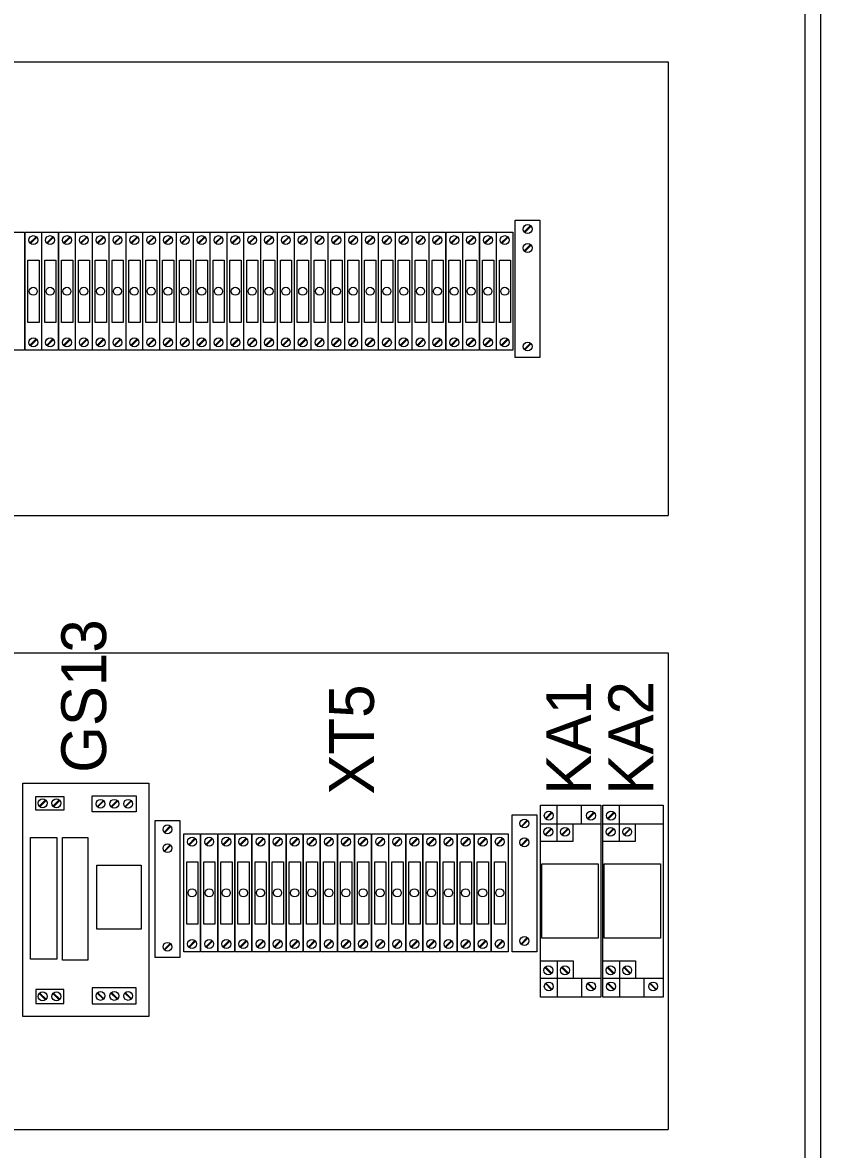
# Model space of a CAD drawing. Header units: millimetres. Extents: x 32626 to 72822, y 60047 to 123188.
# Drawn here: x 39391.2 to 39740.6, y 62056.2 to 62549.3 of the extents above; entities that cross this region are included whole.
import ezdxf

# ---------------------------------------------------------------- set-up
doc = ezdxf.new("R2010")
doc.units = ezdxf.units.MM
doc.header["$LTSCALE"] = 10
doc.layers.get('0').update_dxf_attribs({"lineweight": 18})
doc.layers.add('1轮廓实线层', color=7, linetype='Continuous', lineweight=18)
doc.layers.add('6文字层', color=3, linetype='Continuous', lineweight=18)
doc.styles.add('样式 1', font='SIMYOU.TTF', dxfattribs={"width": 0.9})

msp = doc.modelspace()

# ---------------------------------------------------------------- linework, layer by layer
for p, q in [((38967.68, 62532.03), (39673.88, 62532.03)), ((38967.68, 62333.54), (39673.88, 62333.54)), ((38967.68, 62273.54), (39673.88, 62273.54)), ((38967.68, 62064.9), (39673.88, 62064.9))]:
    msp.add_line(p, q)
at = {"layer": '1轮廓实线层'}
for p, q in [((39733.88, 60630.7), (39733.88, 62910.7)), ((39740.55, 62910.7), (39740.55, 60630.7)), ((39673.88, 62532.03), (39673.88, 62333.54)), ((39673.88, 62273.54), (39673.88, 62064.9))]:
    msp.add_line(p, q, dxfattribs=at)
at = {"layer": '1轮廓实线层', "lineweight": 13}
for p, q in [((39606.94, 62462.79), (39617.74, 62462.79)), ((39606.94, 62402.79), (39606.94, 62462.79)), ((39610.84, 62457.66), (39613.6, 62460.42)), ((39611.09, 62457.42), (39613.84, 62460.18)), ((39617.74, 62462.79), (39617.74, 62402.79)), ((39384.93, 62457.51), (39392.13, 62457.51)), ((39392.13, 62457.51), (39392.13, 62405.91)), ((39392.3, 62457.51), (39399.5, 62457.51)), ((39392.3, 62405.91), (39392.3, 62457.51)), ((39394.4, 62452.83), (39397.16, 62455.58)), ((39394.64, 62452.58), (39397.4, 62455.34)), ((39399.5, 62457.51), (39399.5, 62405.91)), ((39399.67, 62457.51), (39406.87, 62457.51)), ((39399.67, 62405.91), (39399.67, 62457.51)), ((39401.77, 62452.83), (39404.53, 62455.58)), ((39402.02, 62452.58), (39404.77, 62455.34)), ((39406.87, 62457.51), (39406.87, 62405.91)), ((39407.05, 62457.51), (39414.25, 62457.51)), ((39407.05, 62405.91), (39407.05, 62457.51)), ((39409.15, 62452.83), (39411.9, 62455.58)), ((39409.39, 62452.58), (39412.15, 62455.34)), ((39414.25, 62457.51), (39414.25, 62405.91)), ((39414.42, 62457.51), (39421.62, 62457.51)), ((39414.42, 62405.91), (39414.42, 62457.51)), ((39416.52, 62452.83), (39419.28, 62455.58)), ((39416.76, 62452.58), (39419.52, 62455.34)), ((39421.62, 62457.51), (39421.62, 62405.91)), ((39421.79, 62457.51), (39428.99, 62457.51)), ((39421.79, 62405.91), (39421.79, 62457.51)), ((39423.89, 62452.83), (39426.65, 62455.58)), ((39424.13, 62452.58), (39426.89, 62455.34)), ((39428.99, 62457.51), (39428.99, 62405.91)), ((39429.16, 62457.51), (39436.36, 62457.51)), ((39429.16, 62405.91), (39429.16, 62457.51)), ((39431.26, 62452.83), (39434.02, 62455.58)), ((39431.5, 62452.58), (39434.26, 62455.34)), ((39436.36, 62457.51), (39436.36, 62405.91)), ((39436.53, 62457.51), (39443.73, 62457.51)), ((39436.53, 62405.91), (39436.53, 62457.51)), ((39438.63, 62452.83), (39441.39, 62455.58)), ((39438.88, 62452.58), (39441.63, 62455.34)), ((39443.73, 62457.51), (39443.73, 62405.91)), ((39443.91, 62457.51), (39451.11, 62457.51)), ((39443.91, 62405.91), (39443.91, 62457.51)), ((39446.01, 62452.83), (39448.76, 62455.58)), ((39446.25, 62452.58), (39449.01, 62455.34)), ((39451.11, 62457.51), (39451.11, 62405.91)), ((39451.28, 62457.51), (39458.48, 62457.51)), ((39451.28, 62405.91), (39451.28, 62457.51)), ((39453.38, 62452.83), (39456.14, 62455.58)), ((39453.62, 62452.58), (39456.38, 62455.34)), ((39458.48, 62457.51), (39458.48, 62405.91)), ((39458.65, 62457.51), (39465.85, 62457.51)), ((39458.65, 62405.91), (39458.65, 62457.51)), ((39460.75, 62452.83), (39463.51, 62455.58)), ((39460.99, 62452.58), (39463.75, 62455.34)), ((39465.85, 62457.51), (39465.85, 62405.91)), ((39466.02, 62457.51), (39473.22, 62457.51)), ((39466.02, 62405.91), (39466.02, 62457.51)), ((39468.12, 62452.83), (39470.88, 62455.58)), ((39468.37, 62452.58), (39471.12, 62455.34)), ((39473.22, 62457.51), (39473.22, 62405.91)), ((39473.4, 62457.51), (39480.6, 62457.51)), ((39473.4, 62405.91), (39473.4, 62457.51)), ((39475.5, 62452.83), (39478.25, 62455.58)), ((39475.74, 62452.58), (39478.5, 62455.34)), ((39480.6, 62457.51), (39480.6, 62405.91)), ((39480.77, 62457.51), (39487.97, 62457.51)), ((39480.77, 62405.91), (39480.77, 62457.51)), ((39482.87, 62452.83), (39485.63, 62455.58)), ((39483.11, 62452.58), (39485.87, 62455.34)), ((39487.97, 62457.51), (39487.97, 62405.91)), ((39488.14, 62457.51), (39495.34, 62457.51)), ((39488.14, 62405.91), (39488.14, 62457.51)), ((39490.24, 62452.83), (39493, 62455.58)), ((39490.48, 62452.58), (39493.24, 62455.34)), ((39495.34, 62457.51), (39495.34, 62405.91)), ((39495.51, 62457.51), (39502.71, 62457.51)), ((39495.51, 62405.91), (39495.51, 62457.51)), ((39497.61, 62452.83), (39500.37, 62455.58)), ((39497.85, 62452.58), (39500.61, 62455.34)), ((39502.71, 62457.51), (39502.71, 62405.91)), ((39502.88, 62457.51), (39510.08, 62457.51)), ((39502.88, 62405.91), (39502.88, 62457.51)), ((39504.98, 62452.83), (39507.74, 62455.58)), ((39505.23, 62452.58), (39507.98, 62455.34)), ((39510.08, 62457.51), (39510.08, 62405.91)), ((39510.26, 62457.51), (39517.46, 62457.51)), ((39510.26, 62405.91), (39510.26, 62457.51)), ((39512.36, 62452.83), (39515.12, 62455.58)), ((39512.6, 62452.58), (39515.36, 62455.34)), ((39517.46, 62457.51), (39517.46, 62405.91)), ((39517.63, 62457.51), (39524.83, 62457.51)), ((39517.63, 62405.91), (39517.63, 62457.51)), ((39519.73, 62452.83), (39522.49, 62455.58)), ((39519.97, 62452.58), (39522.73, 62455.34)), ((39524.83, 62457.51), (39524.83, 62405.91)), ((39525, 62457.51), (39532.2, 62457.51)), ((39525, 62405.91), (39525, 62457.51)), ((39527.1, 62452.83), (39529.86, 62455.58)), ((39527.34, 62452.58), (39530.1, 62455.34)), ((39532.2, 62457.51), (39532.2, 62405.91)), ((39532.37, 62457.51), (39539.57, 62457.51)), ((39532.37, 62405.91), (39532.37, 62457.51)), ((39534.47, 62452.83), (39537.23, 62455.58)), ((39534.72, 62452.58), (39537.47, 62455.34)), ((39539.57, 62457.51), (39539.57, 62405.91)), ((39539.75, 62457.51), (39546.95, 62457.51)), ((39539.75, 62405.91), (39539.75, 62457.51)), ((39541.85, 62452.83), (39544.6, 62455.58)), ((39542.09, 62452.58), (39544.85, 62455.34)), ((39546.95, 62457.51), (39546.95, 62405.91)), ((39547.12, 62457.51), (39554.32, 62457.51)), ((39547.12, 62405.91), (39547.12, 62457.51)), ((39549.22, 62452.83), (39551.98, 62455.58)), ((39549.46, 62452.58), (39552.22, 62455.34)), ((39554.32, 62457.51), (39554.32, 62405.91)), ((39554.49, 62457.51), (39561.69, 62457.51)), ((39554.49, 62405.91), (39554.49, 62457.51)), ((39556.59, 62452.83), (39559.35, 62455.58)), ((39556.83, 62452.58), (39559.59, 62455.34)), ((39561.69, 62457.51), (39561.69, 62405.91)), ((39561.86, 62457.51), (39569.06, 62457.51)), ((39561.86, 62405.91), (39561.86, 62457.51)), ((39563.96, 62452.83), (39566.72, 62455.58)), ((39564.2, 62452.58), (39566.96, 62455.34)), ((39569.06, 62457.51), (39569.06, 62405.91)), ((39569.23, 62457.51), (39576.43, 62457.51)), ((39569.23, 62405.91), (39569.23, 62457.51)), ((39571.34, 62452.83), (39574.09, 62455.58)), ((39571.58, 62452.58), (39574.33, 62455.34)), ((39576.43, 62457.51), (39576.43, 62405.91)), ((39576.61, 62457.51), (39583.81, 62457.51)), ((39576.61, 62405.91), (39576.61, 62457.51)), ((39578.71, 62452.83), (39581.47, 62455.58)), ((39578.95, 62452.58), (39581.71, 62455.34)), ((39583.81, 62457.51), (39583.81, 62405.91)), ((39583.98, 62457.51), (39591.18, 62457.51)), ((39583.98, 62405.91), (39583.98, 62457.51)), ((39586.08, 62452.83), (39588.84, 62455.58)), ((39586.32, 62452.58), (39589.08, 62455.34)), ((39591.18, 62457.51), (39591.18, 62405.91)), ((39591.35, 62457.51), (39598.55, 62457.51)), ((39591.35, 62405.91), (39591.35, 62457.51)), ((39593.45, 62452.83), (39596.21, 62455.58)), ((39593.69, 62452.58), (39596.45, 62455.34)), ((39598.55, 62457.51), (39598.55, 62405.91)), ((39598.72, 62457.51), (39605.92, 62457.51)), ((39598.72, 62405.91), (39598.72, 62457.51)), ((39600.82, 62452.83), (39603.58, 62455.58)), ((39601.07, 62452.58), (39603.82, 62455.34)), ((39605.92, 62457.51), (39605.92, 62405.91)), ((39610.84, 62449.42), (39613.6, 62452.17)), ((39611.09, 62449.17), (39613.84, 62451.93)), ((39394.4, 62408.07), (39397.16, 62410.83)), ((39394.64, 62407.83), (39397.4, 62410.59)), ((39401.77, 62408.07), (39404.53, 62410.83)), ((39402.02, 62407.83), (39404.77, 62410.59)), ((39409.15, 62408.07), (39411.9, 62410.83)), ((39409.39, 62407.83), (39412.15, 62410.59)), ((39416.52, 62408.07), (39419.28, 62410.83)), ((39416.76, 62407.83), (39419.52, 62410.59)), ((39423.89, 62408.07), (39426.65, 62410.83)), ((39424.13, 62407.83), (39426.89, 62410.59)), ((39431.26, 62408.07), (39434.02, 62410.83)), ((39431.5, 62407.83), (39434.26, 62410.59)), ((39438.63, 62408.07), (39441.39, 62410.83)), ((39438.88, 62407.83), (39441.63, 62410.59)), ((39446.01, 62408.07), (39448.76, 62410.83)), ((39446.25, 62407.83), (39449.01, 62410.59)), ((39453.38, 62408.07), (39456.14, 62410.83)), ((39453.62, 62407.83), (39456.38, 62410.59)), ((39460.75, 62408.07), (39463.51, 62410.83)), ((39460.99, 62407.83), (39463.75, 62410.59)), ((39468.12, 62408.07), (39470.88, 62410.83)), ((39468.37, 62407.83), (39471.12, 62410.59)), ((39475.5, 62408.07), (39478.25, 62410.83)), ((39475.74, 62407.83), (39478.5, 62410.59)), ((39482.87, 62408.07), (39485.63, 62410.83)), ((39483.11, 62407.83), (39485.87, 62410.59)), ((39490.24, 62408.07), (39493, 62410.83)), ((39490.48, 62407.83), (39493.24, 62410.59)), ((39497.61, 62408.07), (39500.37, 62410.83)), ((39497.85, 62407.83), (39500.61, 62410.59)), ((39504.98, 62408.07), (39507.74, 62410.83)), ((39505.23, 62407.83), (39507.98, 62410.59)), ((39512.36, 62408.07), (39515.12, 62410.83)), ((39512.6, 62407.83), (39515.36, 62410.59)), ((39519.73, 62408.07), (39522.49, 62410.83)), ((39519.97, 62407.83), (39522.73, 62410.59)), ((39527.1, 62408.07), (39529.86, 62410.83)), ((39527.34, 62407.83), (39530.1, 62410.59)), ((39534.47, 62408.07), (39537.23, 62410.83)), ((39534.72, 62407.83), (39537.47, 62410.59)), ((39541.85, 62408.07), (39544.6, 62410.83)), ((39542.09, 62407.83), (39544.85, 62410.59)), ((39549.22, 62408.07), (39551.98, 62410.83)), ((39549.46, 62407.83), (39552.22, 62410.59)), ((39556.59, 62408.07), (39559.35, 62410.83)), ((39556.83, 62407.83), (39559.59, 62410.59)), ((39563.96, 62408.07), (39566.72, 62410.83)), ((39564.2, 62407.83), (39566.96, 62410.59)), ((39571.34, 62408.07), (39574.09, 62410.83)), ((39571.58, 62407.83), (39574.33, 62410.59)), ((39578.71, 62408.07), (39581.47, 62410.83)), ((39578.95, 62407.83), (39581.71, 62410.59)), ((39586.08, 62408.07), (39588.84, 62410.83)), ((39586.32, 62407.83), (39589.08, 62410.59)), ((39593.45, 62408.07), (39596.21, 62410.83)), ((39593.69, 62407.83), (39596.45, 62410.59)), ((39600.82, 62408.07), (39603.58, 62410.83)), ((39601.07, 62407.83), (39603.82, 62410.59)), ((39610.84, 62406.28), (39613.6, 62409.04)), ((39392.13, 62405.91), (39384.93, 62405.91)), ((39399.5, 62405.91), (39392.3, 62405.91)), ((39406.87, 62405.91), (39399.67, 62405.91)), ((39414.25, 62405.91), (39407.05, 62405.91)), ((39421.62, 62405.91), (39414.42, 62405.91)), ((39428.99, 62405.91), (39421.79, 62405.91)), ((39436.36, 62405.91), (39429.16, 62405.91)), ((39443.73, 62405.91), (39436.53, 62405.91)), ((39451.11, 62405.91), (39443.91, 62405.91)), ((39458.48, 62405.91), (39451.28, 62405.91)), ((39465.85, 62405.91), (39458.65, 62405.91)), ((39473.22, 62405.91), (39466.02, 62405.91)), ((39480.6, 62405.91), (39473.4, 62405.91)), ((39487.97, 62405.91), (39480.77, 62405.91)), ((39495.34, 62405.91), (39488.14, 62405.91)), ((39502.71, 62405.91), (39495.51, 62405.91)), ((39510.08, 62405.91), (39502.88, 62405.91)), ((39517.46, 62405.91), (39510.26, 62405.91)), ((39524.83, 62405.91), (39517.63, 62405.91)), ((39532.2, 62405.91), (39525, 62405.91)), ((39539.57, 62405.91), (39532.37, 62405.91)), ((39546.95, 62405.91), (39539.75, 62405.91)), ((39554.32, 62405.91), (39547.12, 62405.91)), ((39561.69, 62405.91), (39554.49, 62405.91)), ((39569.06, 62405.91), (39561.86, 62405.91)), ((39576.43, 62405.91), (39569.23, 62405.91)), ((39583.81, 62405.91), (39576.61, 62405.91)), ((39591.18, 62405.91), (39583.98, 62405.91)), ((39598.55, 62405.91), (39591.35, 62405.91)), ((39605.92, 62405.91), (39598.72, 62405.91)), ((39611.09, 62406.04), (39613.84, 62408.8)), ((39617.74, 62402.79), (39606.94, 62402.79)), ((39391.33, 62216.43), (39446.53, 62216.43)), ((39391.33, 62174.43), (39391.33, 62216.43)), ((39446.53, 62216.43), (39446.53, 62174.43)), ((39398.48, 62206.43), (39401.24, 62209.19)), ((39398.72, 62206.19), (39401.48, 62208.95)), ((39404.53, 62206.43), (39407.29, 62209.19)), ((39404.77, 62206.19), (39407.53, 62208.95)), ((39423.84, 62206.19), (39426.6, 62208.95)), ((39424.08, 62205.95), (39426.84, 62208.71)), ((39429.88, 62206.19), (39432.64, 62208.95)), ((39430.12, 62205.95), (39432.88, 62208.71)), ((39435.93, 62206.19), (39438.69, 62208.95)), ((39436.17, 62205.95), (39438.93, 62208.71)), ((39618.02, 62206.9), (39644.42, 62206.9)), ((39618.02, 62122.9), (39618.02, 62206.9)), ((39625.26, 62200.08), (39625.26, 62206.9)), ((39635.95, 62198.7), (39635.95, 62206.9)), ((39644.42, 62206.9), (39644.42, 62122.9)), ((39645.26, 62206.9), (39671.66, 62206.9)), ((39645.26, 62122.9), (39645.26, 62206.9)), ((39652.5, 62200.08), (39652.5, 62206.9)), ((39671.66, 62206.9), (39671.66, 62122.9)), ((39605.54, 62202.7), (39616.34, 62202.7)), ((39605.54, 62142.7), (39605.54, 62202.7)), ((39616.34, 62202.7), (39616.34, 62142.7)), ((39620.1, 62201.01), (39622.85, 62203.77)), ((39620.34, 62200.77), (39623.1, 62203.53)), ((39638.55, 62201.01), (39641.31, 62203.77)), ((39638.79, 62200.77), (39641.55, 62203.53)), ((39647.34, 62201.01), (39650.09, 62203.77)), ((39647.58, 62200.77), (39650.34, 62203.53)), ((39449.25, 62200.14), (39460.05, 62200.14)), ((39449.25, 62140.14), (39449.25, 62200.14)), ((39453.15, 62195.02), (39455.91, 62197.78)), ((39453.39, 62194.78), (39456.15, 62197.54)), ((39460.05, 62200.14), (39460.05, 62140.14)), ((39609.44, 62197.58), (39612.19, 62200.34)), ((39609.68, 62197.34), (39612.44, 62200.1)), ((39618.02, 62198.7), (39644.42, 62198.7)), ((39625.26, 62191.08), (39625.26, 62200.08)), ((39632.26, 62191.08), (39632.26, 62198.7)), ((39645.26, 62198.7), (39671.66, 62198.7)), ((39652.5, 62191.08), (39652.5, 62200.08)), ((39659.51, 62191.08), (39659.51, 62198.7)), ((39461.84, 62194.3), (39469.04, 62194.3)), ((39461.84, 62142.7), (39461.84, 62194.3)), ((39463.94, 62189.62), (39466.7, 62192.38)), ((39464.18, 62189.38), (39466.94, 62192.14)), ((39469.04, 62194.3), (39469.04, 62142.7)), ((39469.32, 62194.3), (39476.52, 62194.3)), ((39469.32, 62142.7), (39469.32, 62194.3)), ((39471.42, 62189.62), (39474.18, 62192.38)), ((39471.67, 62189.38), (39474.42, 62192.14)), ((39476.52, 62194.3), (39476.52, 62142.7)), ((39476.81, 62194.3), (39484.01, 62194.3)), ((39476.81, 62142.7), (39476.81, 62194.3)), ((39478.91, 62189.62), (39481.67, 62192.38)), ((39479.15, 62189.38), (39481.91, 62192.14)), ((39484.01, 62194.3), (39484.01, 62142.7)), ((39484.29, 62194.3), (39491.49, 62194.3)), ((39484.29, 62142.7), (39484.29, 62194.3)), ((39486.39, 62189.62), (39489.15, 62192.38)), ((39486.63, 62189.38), (39489.39, 62192.14)), ((39491.49, 62194.3), (39491.49, 62142.7)), ((39491.78, 62194.3), (39498.98, 62194.3)), ((39491.78, 62142.7), (39491.78, 62194.3)), ((39493.88, 62189.62), (39496.63, 62192.38)), ((39494.12, 62189.38), (39496.88, 62192.14)), ((39498.98, 62194.3), (39498.98, 62142.7)), ((39499.26, 62194.3), (39506.46, 62194.3)), ((39499.26, 62142.7), (39499.26, 62194.3)), ((39501.36, 62189.62), (39504.12, 62192.38)), ((39501.6, 62189.38), (39504.36, 62192.14)), ((39506.46, 62194.3), (39506.46, 62142.7)), ((39506.74, 62194.3), (39513.94, 62194.3)), ((39506.74, 62142.7), (39506.74, 62194.3)), ((39508.84, 62189.62), (39511.6, 62192.38)), ((39509.08, 62189.38), (39511.84, 62192.14)), ((39513.94, 62194.3), (39513.94, 62142.7)), ((39514.23, 62194.3), (39521.43, 62194.3)), ((39514.23, 62142.7), (39514.23, 62194.3)), ((39516.33, 62189.62), (39519.08, 62192.38)), ((39516.57, 62189.38), (39519.33, 62192.14)), ((39521.43, 62194.3), (39521.43, 62142.7)), ((39521.71, 62194.3), (39528.91, 62194.3)), ((39521.71, 62142.7), (39521.71, 62194.3)), ((39523.81, 62189.62), (39526.57, 62192.38)), ((39524.05, 62189.38), (39526.81, 62192.14)), ((39528.91, 62194.3), (39528.91, 62142.7)), ((39529.19, 62194.3), (39536.39, 62194.3)), ((39529.19, 62142.7), (39529.19, 62194.3)), ((39531.29, 62189.62), (39534.05, 62192.38)), ((39531.54, 62189.38), (39534.29, 62192.14)), ((39536.39, 62194.3), (39536.39, 62142.7)), ((39536.68, 62194.3), (39543.88, 62194.3)), ((39536.68, 62142.7), (39536.68, 62194.3)), ((39538.78, 62189.62), (39541.54, 62192.38)), ((39539.02, 62189.38), (39541.78, 62192.14)), ((39543.88, 62194.3), (39543.88, 62142.7)), ((39544.16, 62194.3), (39551.36, 62194.3)), ((39544.16, 62142.7), (39544.16, 62194.3)), ((39546.26, 62189.62), (39549.02, 62192.38)), ((39546.5, 62189.38), (39549.26, 62192.14)), ((39551.36, 62194.3), (39551.36, 62142.7)), ((39551.64, 62194.3), (39558.84, 62194.3)), ((39551.64, 62142.7), (39551.64, 62194.3)), ((39553.74, 62189.62), (39556.5, 62192.38)), ((39553.99, 62189.38), (39556.74, 62192.14)), ((39558.84, 62194.3), (39558.84, 62142.7)), ((39559.13, 62194.3), (39566.33, 62194.3)), ((39559.13, 62142.7), (39559.13, 62194.3)), ((39561.23, 62189.62), (39563.99, 62192.38)), ((39561.47, 62189.38), (39564.23, 62192.14)), ((39566.33, 62194.3), (39566.33, 62142.7)), ((39566.61, 62194.3), (39573.81, 62194.3)), ((39566.61, 62142.7), (39566.61, 62194.3)), ((39568.71, 62189.62), (39571.47, 62192.38)), ((39568.95, 62189.38), (39571.71, 62192.14)), ((39573.81, 62194.3), (39573.81, 62142.7)), ((39574.1, 62194.3), (39581.3, 62194.3)), ((39574.1, 62142.7), (39574.1, 62194.3)), ((39576.2, 62189.62), (39578.95, 62192.38)), ((39576.44, 62189.38), (39579.2, 62192.14)), ((39581.3, 62194.3), (39581.3, 62142.7)), ((39581.58, 62194.3), (39588.78, 62194.3)), ((39581.58, 62142.7), (39581.58, 62194.3)), ((39583.68, 62189.62), (39586.44, 62192.38)), ((39583.92, 62189.38), (39586.68, 62192.14)), ((39588.78, 62194.3), (39588.78, 62142.7)), ((39589.06, 62194.3), (39596.26, 62194.3)), ((39589.06, 62142.7), (39589.06, 62194.3)), ((39591.16, 62189.62), (39593.92, 62192.38)), ((39591.4, 62189.38), (39594.16, 62192.14)), ((39596.26, 62194.3), (39596.26, 62142.7)), ((39596.55, 62194.3), (39603.75, 62194.3)), ((39596.55, 62142.7), (39596.55, 62194.3)), ((39598.65, 62189.62), (39601.4, 62192.38)), ((39598.89, 62189.38), (39601.65, 62192.14)), ((39603.75, 62194.3), (39603.75, 62142.7)), ((39609.44, 62189.33), (39612.19, 62192.09)), ((39619.92, 62193.93), (39622.68, 62196.69)), ((39620.16, 62193.69), (39622.92, 62196.45)), ((39627.19, 62193.93), (39629.95, 62196.69)), ((39627.43, 62193.69), (39630.19, 62196.45)), ((39647.16, 62193.93), (39649.92, 62196.69)), ((39647.4, 62193.69), (39650.16, 62196.45)), ((39654.43, 62193.93), (39657.19, 62196.69)), ((39654.67, 62193.69), (39657.43, 62196.45)), ((39453.15, 62186.77), (39455.91, 62189.53)), ((39453.39, 62186.53), (39456.15, 62189.29)), ((39609.68, 62189.09), (39612.44, 62191.85)), ((39618.02, 62191.08), (39632.26, 62191.08)), ((39645.26, 62191.08), (39659.51, 62191.08)), ((39391.33, 62114.43), (39391.33, 62174.43)), ((39446.53, 62174.43), (39446.53, 62114.43)), ((39463.94, 62144.87), (39466.7, 62147.62)), ((39471.42, 62144.87), (39474.18, 62147.62)), ((39478.91, 62144.87), (39481.67, 62147.62)), ((39486.39, 62144.87), (39489.15, 62147.62)), ((39493.88, 62144.87), (39496.63, 62147.62)), ((39501.36, 62144.87), (39504.12, 62147.62)), ((39508.84, 62144.87), (39511.6, 62147.62)), ((39516.33, 62144.87), (39519.08, 62147.62)), ((39523.81, 62144.87), (39526.57, 62147.62)), ((39531.29, 62144.87), (39534.05, 62147.62)), ((39538.78, 62144.87), (39541.54, 62147.62)), ((39546.26, 62144.87), (39549.02, 62147.62)), ((39553.74, 62144.87), (39556.5, 62147.62)), ((39561.23, 62144.87), (39563.99, 62147.62)), ((39568.71, 62144.87), (39571.47, 62147.62)), ((39576.2, 62144.87), (39578.95, 62147.62)), ((39583.68, 62144.87), (39586.44, 62147.62)), ((39591.16, 62144.87), (39593.92, 62147.62)), ((39598.65, 62144.87), (39601.4, 62147.62)), ((39609.44, 62146.2), (39612.19, 62148.96)), ((39609.68, 62145.96), (39612.44, 62148.71)), ((39453.15, 62143.64), (39455.91, 62146.39)), ((39453.39, 62143.39), (39456.15, 62146.15)), ((39469.04, 62142.7), (39461.84, 62142.7)), ((39464.18, 62144.62), (39466.94, 62147.38)), ((39476.52, 62142.7), (39469.32, 62142.7)), ((39471.67, 62144.62), (39474.42, 62147.38)), ((39484.01, 62142.7), (39476.81, 62142.7)), ((39479.15, 62144.62), (39481.91, 62147.38)), ((39491.49, 62142.7), (39484.29, 62142.7)), ((39486.63, 62144.62), (39489.39, 62147.38)), ((39498.98, 62142.7), (39491.78, 62142.7)), ((39494.12, 62144.62), (39496.88, 62147.38)), ((39506.46, 62142.7), (39499.26, 62142.7)), ((39501.6, 62144.62), (39504.36, 62147.38)), ((39513.94, 62142.7), (39506.74, 62142.7)), ((39509.08, 62144.62), (39511.84, 62147.38)), ((39521.43, 62142.7), (39514.23, 62142.7)), ((39516.57, 62144.62), (39519.33, 62147.38)), ((39528.91, 62142.7), (39521.71, 62142.7)), ((39524.05, 62144.62), (39526.81, 62147.38)), ((39536.39, 62142.7), (39529.19, 62142.7)), ((39531.54, 62144.62), (39534.29, 62147.38)), ((39543.88, 62142.7), (39536.68, 62142.7)), ((39539.02, 62144.62), (39541.78, 62147.38)), ((39551.36, 62142.7), (39544.16, 62142.7)), ((39546.5, 62144.62), (39549.26, 62147.38)), ((39558.84, 62142.7), (39551.64, 62142.7)), ((39553.99, 62144.62), (39556.74, 62147.38)), ((39566.33, 62142.7), (39559.13, 62142.7)), ((39561.47, 62144.62), (39564.23, 62147.38)), ((39573.81, 62142.7), (39566.61, 62142.7)), ((39568.95, 62144.62), (39571.71, 62147.38)), ((39581.3, 62142.7), (39574.1, 62142.7)), ((39576.44, 62144.62), (39579.2, 62147.38)), ((39588.78, 62142.7), (39581.58, 62142.7)), ((39583.92, 62144.62), (39586.68, 62147.38)), ((39596.26, 62142.7), (39589.06, 62142.7)), ((39591.4, 62144.62), (39594.16, 62147.38)), ((39603.75, 62142.7), (39596.55, 62142.7)), ((39598.89, 62144.62), (39601.65, 62147.38)), ((39616.34, 62142.7), (39605.54, 62142.7)), ((39460.05, 62140.14), (39449.25, 62140.14)), ((39618.02, 62138.72), (39632.26, 62138.72)), ((39625.26, 62138.72), (39625.26, 62129.73)), ((39632.26, 62138.72), (39632.26, 62131.1)), ((39645.26, 62138.72), (39659.51, 62138.72)), ((39652.5, 62138.72), (39652.5, 62129.73)), ((39659.51, 62138.72), (39659.51, 62131.1)), ((39619.92, 62135.87), (39622.68, 62133.11)), ((39620.16, 62136.11), (39622.92, 62133.36)), ((39627.19, 62135.87), (39629.95, 62133.11)), ((39627.43, 62136.11), (39630.19, 62133.36)), ((39647.16, 62135.87), (39649.92, 62133.11)), ((39647.4, 62136.11), (39650.16, 62133.36)), ((39654.43, 62135.87), (39657.19, 62133.11)), ((39654.67, 62136.11), (39657.43, 62133.36)), ((39618.02, 62131.1), (39644.42, 62131.1)), ((39620.1, 62128.79), (39622.85, 62126.03)), ((39620.34, 62129.03), (39623.1, 62126.27)), ((39625.26, 62129.73), (39625.26, 62122.9)), ((39635.95, 62131.1), (39635.95, 62122.9)), ((39638.55, 62128.79), (39641.31, 62126.03)), ((39638.79, 62129.03), (39641.55, 62126.27)), ((39645.26, 62131.1), (39671.66, 62131.1)), ((39647.34, 62128.79), (39650.09, 62126.03)), ((39647.58, 62129.03), (39650.34, 62126.27)), ((39652.5, 62129.73), (39652.5, 62122.9)), ((39663.19, 62131.1), (39663.19, 62122.9)), ((39665.79, 62128.79), (39668.55, 62126.03)), ((39666.04, 62129.03), (39668.79, 62126.27)), ((39398.48, 62124.43), (39401.24, 62121.67)), ((39398.72, 62124.67), (39401.48, 62121.91)), ((39404.53, 62124.43), (39407.29, 62121.67)), ((39404.77, 62124.67), (39407.53, 62121.91)), ((39423.84, 62124.67), (39426.6, 62121.91)), ((39424.08, 62124.91), (39426.84, 62122.16)), ((39429.88, 62124.67), (39432.64, 62121.91)), ((39430.12, 62124.91), (39432.88, 62122.16)), ((39435.93, 62124.67), (39438.69, 62121.91)), ((39436.17, 62124.91), (39438.93, 62122.16)), ((39644.42, 62122.9), (39618.02, 62122.9)), ((39671.66, 62122.9), (39645.26, 62122.9)), ((39446.53, 62114.43), (39391.33, 62114.43))]:
    msp.add_line(p, q, dxfattribs=at)
for points in [[(39393.54, 62445.3), (39398.44, 62445.3), (39398.44, 62418), (39393.54, 62418)], [(39400.91, 62445.3), (39405.81, 62445.3), (39405.81, 62418), (39400.91, 62418)], [(39408.29, 62445.3), (39413.18, 62445.3), (39413.18, 62418), (39408.29, 62418)], [(39415.66, 62445.3), (39420.56, 62445.3), (39420.56, 62418), (39415.66, 62418)], [(39423.03, 62445.3), (39427.93, 62445.3), (39427.93, 62418), (39423.03, 62418)], [(39430.4, 62445.3), (39435.3, 62445.3), (39435.3, 62418), (39430.4, 62418)], [(39437.78, 62445.3), (39442.67, 62445.3), (39442.67, 62418), (39437.78, 62418)], [(39445.15, 62445.3), (39450.04, 62445.3), (39450.04, 62418), (39445.15, 62418)], [(39452.52, 62445.3), (39457.42, 62445.3), (39457.42, 62418), (39452.52, 62418)], [(39459.89, 62445.3), (39464.79, 62445.3), (39464.79, 62418), (39459.89, 62418)], [(39467.26, 62445.3), (39472.16, 62445.3), (39472.16, 62418), (39467.26, 62418)], [(39474.64, 62445.3), (39479.53, 62445.3), (39479.53, 62418), (39474.64, 62418)], [(39482.01, 62445.3), (39486.91, 62445.3), (39486.91, 62418), (39482.01, 62418)], [(39489.38, 62445.3), (39494.28, 62445.3), (39494.28, 62418), (39489.38, 62418)], [(39496.75, 62445.3), (39501.65, 62445.3), (39501.65, 62418), (39496.75, 62418)], [(39504.13, 62445.3), (39509.02, 62445.3), (39509.02, 62418), (39504.13, 62418)], [(39511.5, 62445.3), (39516.39, 62445.3), (39516.39, 62418), (39511.5, 62418)], [(39518.87, 62445.3), (39523.77, 62445.3), (39523.77, 62418), (39518.87, 62418)], [(39526.24, 62445.3), (39531.14, 62445.3), (39531.14, 62418), (39526.24, 62418)], [(39533.62, 62445.3), (39538.51, 62445.3), (39538.51, 62418), (39533.62, 62418)], [(39540.99, 62445.3), (39545.88, 62445.3), (39545.88, 62418), (39540.99, 62418)], [(39548.36, 62445.3), (39553.26, 62445.3), (39553.26, 62418), (39548.36, 62418)], [(39555.73, 62445.3), (39560.63, 62445.3), (39560.63, 62418), (39555.73, 62418)], [(39563.1, 62445.3), (39568, 62445.3), (39568, 62418), (39563.1, 62418)], [(39570.48, 62445.3), (39575.37, 62445.3), (39575.37, 62418), (39570.48, 62418)], [(39577.85, 62445.3), (39582.74, 62445.3), (39582.74, 62418), (39577.85, 62418)], [(39585.22, 62445.3), (39590.12, 62445.3), (39590.12, 62418), (39585.22, 62418)], [(39592.59, 62445.3), (39597.49, 62445.3), (39597.49, 62418), (39592.59, 62418)], [(39599.97, 62445.3), (39604.86, 62445.3), (39604.86, 62418), (39599.97, 62418)], [(39396.99, 62210.71), (39409.33, 62210.71), (39409.33, 62204.69), (39396.99, 62204.69)], [(39421.67, 62210.99), (39441.02, 62210.99), (39441.02, 62203.99), (39421.67, 62203.99)], [(39394.71, 62192.78), (39406.18, 62192.78), (39406.18, 62139.42), (39394.71, 62139.42)], [(39408.69, 62192.78), (39419.8, 62192.78), (39419.8, 62139.07), (39408.69, 62139.07)], [(39463.08, 62182.1), (39467.98, 62182.1), (39467.98, 62154.79), (39463.08, 62154.79)], [(39470.57, 62182.1), (39475.46, 62182.1), (39475.46, 62154.79), (39470.57, 62154.79)], [(39478.05, 62182.1), (39482.95, 62182.1), (39482.95, 62154.79), (39478.05, 62154.79)], [(39485.53, 62182.1), (39490.43, 62182.1), (39490.43, 62154.79), (39485.53, 62154.79)], [(39493.02, 62182.1), (39497.91, 62182.1), (39497.91, 62154.79), (39493.02, 62154.79)], [(39500.5, 62182.1), (39505.4, 62182.1), (39505.4, 62154.79), (39500.5, 62154.79)], [(39507.98, 62182.1), (39512.88, 62182.1), (39512.88, 62154.79), (39507.98, 62154.79)], [(39515.47, 62182.1), (39520.36, 62182.1), (39520.36, 62154.79), (39515.47, 62154.79)], [(39522.95, 62182.1), (39527.85, 62182.1), (39527.85, 62154.79), (39522.95, 62154.79)], [(39530.44, 62182.1), (39535.33, 62182.1), (39535.33, 62154.79), (39530.44, 62154.79)], [(39537.92, 62182.1), (39542.82, 62182.1), (39542.82, 62154.79), (39537.92, 62154.79)], [(39545.4, 62182.1), (39550.3, 62182.1), (39550.3, 62154.79), (39545.4, 62154.79)], [(39552.89, 62182.1), (39557.78, 62182.1), (39557.78, 62154.79), (39552.89, 62154.79)], [(39560.37, 62182.1), (39565.27, 62182.1), (39565.27, 62154.79), (39560.37, 62154.79)], [(39567.85, 62182.1), (39572.75, 62182.1), (39572.75, 62154.79), (39567.85, 62154.79)], [(39575.34, 62182.1), (39580.23, 62182.1), (39580.23, 62154.79), (39575.34, 62154.79)], [(39582.82, 62182.1), (39587.72, 62182.1), (39587.72, 62154.79), (39582.82, 62154.79)], [(39590.3, 62182.1), (39595.2, 62182.1), (39595.2, 62154.79), (39590.3, 62154.79)], [(39597.79, 62182.1), (39602.68, 62182.1), (39602.68, 62154.79), (39597.79, 62154.79)], [(39423.74, 62180.61), (39443.1, 62180.61), (39443.1, 62152.67), (39423.74, 62152.67)], [(39618.6, 62181.12), (39643.21, 62181.12), (39643.21, 62148.69), (39618.6, 62148.69)], [(39645.84, 62181.12), (39670.45, 62181.12), (39670.45, 62148.69), (39645.84, 62148.69)], [(39396.99, 62120.15), (39409.33, 62120.15), (39409.33, 62126.17), (39396.99, 62126.17)], [(39421.67, 62119.87), (39441.02, 62119.87), (39441.02, 62126.87), (39421.67, 62126.87)]]:
    msp.add_lwpolyline(points, close=True, dxfattribs=at)
for centre, radius in [((39612.34, 62458.92), 1.95), ((39395.9, 62454.09), 1.95), ((39403.27, 62454.09), 1.95), ((39410.65, 62454.09), 1.95), ((39418.02, 62454.09), 1.95), ((39425.39, 62454.09), 1.95), ((39432.76, 62454.09), 1.95), ((39440.13, 62454.09), 1.95), ((39447.51, 62454.09), 1.95), ((39454.88, 62454.09), 1.95), ((39462.25, 62454.09), 1.95), ((39469.62, 62454.09), 1.95), ((39477, 62454.09), 1.95), ((39484.37, 62454.09), 1.95), ((39491.74, 62454.09), 1.95), ((39499.11, 62454.09), 1.95), ((39506.48, 62454.09), 1.95), ((39513.86, 62454.09), 1.95), ((39521.23, 62454.09), 1.95), ((39528.6, 62454.09), 1.95), ((39535.97, 62454.09), 1.95), ((39543.35, 62454.09), 1.95), ((39550.72, 62454.09), 1.95), ((39558.09, 62454.09), 1.95), ((39565.46, 62454.09), 1.95), ((39572.83, 62454.09), 1.95), ((39580.21, 62454.09), 1.95), ((39587.58, 62454.09), 1.95), ((39594.95, 62454.09), 1.95), ((39602.32, 62454.09), 1.95), ((39612.34, 62450.67), 1.95), ((39395.9, 62431.71), 1.76), ((39403.27, 62431.71), 1.76), ((39410.65, 62431.71), 1.76), ((39418.02, 62431.71), 1.76), ((39425.39, 62431.71), 1.76), ((39432.76, 62431.71), 1.76), ((39440.13, 62431.71), 1.76), ((39447.51, 62431.71), 1.76), ((39454.88, 62431.71), 1.76), ((39462.25, 62431.71), 1.76), ((39469.62, 62431.71), 1.76), ((39477, 62431.71), 1.76), ((39484.37, 62431.71), 1.76), ((39491.74, 62431.71), 1.76), ((39499.11, 62431.71), 1.76), ((39506.48, 62431.71), 1.76), ((39513.86, 62431.71), 1.76), ((39521.23, 62431.71), 1.76), ((39528.6, 62431.71), 1.76), ((39535.97, 62431.71), 1.76), ((39543.35, 62431.71), 1.76), ((39550.72, 62431.71), 1.76), ((39558.09, 62431.71), 1.76), ((39565.46, 62431.71), 1.76), ((39572.83, 62431.71), 1.76), ((39580.21, 62431.71), 1.76), ((39587.58, 62431.71), 1.76), ((39594.95, 62431.71), 1.76), ((39602.32, 62431.71), 1.76), ((39395.9, 62409.33), 1.95), ((39403.27, 62409.33), 1.95), ((39410.65, 62409.33), 1.95), ((39418.02, 62409.33), 1.95), ((39425.39, 62409.33), 1.95), ((39432.76, 62409.33), 1.95), ((39440.13, 62409.33), 1.95), ((39447.51, 62409.33), 1.95), ((39454.88, 62409.33), 1.95), ((39462.25, 62409.33), 1.95), ((39469.62, 62409.33), 1.95), ((39477, 62409.33), 1.95), ((39484.37, 62409.33), 1.95), ((39491.74, 62409.33), 1.95), ((39499.11, 62409.33), 1.95), ((39506.48, 62409.33), 1.95), ((39513.86, 62409.33), 1.95), ((39521.23, 62409.33), 1.95), ((39528.6, 62409.33), 1.95), ((39535.97, 62409.33), 1.95), ((39543.35, 62409.33), 1.95), ((39550.72, 62409.33), 1.95), ((39558.09, 62409.33), 1.95), ((39565.46, 62409.33), 1.95), ((39572.83, 62409.33), 1.95), ((39580.21, 62409.33), 1.95), ((39587.58, 62409.33), 1.95), ((39594.95, 62409.33), 1.95), ((39602.32, 62409.33), 1.95), ((39612.34, 62407.54), 1.95), ((39399.98, 62207.69), 1.95), ((39406.03, 62207.69), 1.95), ((39425.34, 62207.45), 1.95), ((39431.38, 62207.45), 1.95), ((39437.43, 62207.45), 1.95), ((39621.6, 62202.27), 1.95), ((39640.05, 62202.27), 1.95), ((39648.84, 62202.27), 1.95), ((39454.65, 62196.28), 1.95), ((39610.94, 62198.84), 1.95), ((39621.42, 62195.19), 1.95), ((39628.69, 62195.19), 1.95), ((39648.66, 62195.19), 1.95), ((39655.93, 62195.19), 1.95), ((39465.44, 62190.88), 1.95), ((39472.92, 62190.88), 1.95), ((39480.41, 62190.88), 1.95), ((39487.89, 62190.88), 1.95), ((39495.38, 62190.88), 1.95), ((39502.86, 62190.88), 1.95), ((39510.34, 62190.88), 1.95), ((39517.83, 62190.88), 1.95), ((39525.31, 62190.88), 1.95), ((39532.79, 62190.88), 1.95), ((39540.28, 62190.88), 1.95), ((39547.76, 62190.88), 1.95), ((39555.24, 62190.88), 1.95), ((39562.73, 62190.88), 1.95), ((39570.21, 62190.88), 1.95), ((39577.7, 62190.88), 1.95), ((39585.18, 62190.88), 1.95), ((39592.66, 62190.88), 1.95), ((39600.15, 62190.88), 1.95), ((39610.94, 62190.59), 1.95), ((39454.65, 62188.03), 1.95), ((39465.44, 62168.5), 1.76), ((39472.92, 62168.5), 1.76), ((39480.41, 62168.5), 1.76), ((39487.89, 62168.5), 1.76), ((39495.38, 62168.5), 1.76), ((39502.86, 62168.5), 1.76), ((39510.34, 62168.5), 1.76), ((39517.83, 62168.5), 1.76), ((39525.31, 62168.5), 1.76), ((39532.79, 62168.5), 1.76), ((39540.28, 62168.5), 1.76), ((39547.76, 62168.5), 1.76), ((39555.24, 62168.5), 1.76), ((39562.73, 62168.5), 1.76), ((39570.21, 62168.5), 1.76), ((39577.7, 62168.5), 1.76), ((39585.18, 62168.5), 1.76), ((39592.66, 62168.5), 1.76), ((39600.15, 62168.5), 1.76), ((39465.44, 62146.13), 1.95), ((39472.92, 62146.13), 1.95), ((39480.41, 62146.13), 1.95), ((39487.89, 62146.13), 1.95), ((39495.38, 62146.13), 1.95), ((39502.86, 62146.13), 1.95), ((39510.34, 62146.13), 1.95), ((39517.83, 62146.13), 1.95), ((39525.31, 62146.13), 1.95), ((39532.79, 62146.13), 1.95), ((39540.28, 62146.13), 1.95), ((39547.76, 62146.13), 1.95), ((39555.24, 62146.13), 1.95), ((39562.73, 62146.13), 1.95), ((39570.21, 62146.13), 1.95), ((39577.7, 62146.13), 1.95), ((39585.18, 62146.13), 1.95), ((39592.66, 62146.13), 1.95), ((39600.15, 62146.13), 1.95), ((39610.94, 62147.46), 1.95), ((39454.65, 62144.89), 1.95), ((39621.42, 62134.61), 1.95), ((39628.69, 62134.61), 1.95), ((39648.66, 62134.61), 1.95), ((39655.93, 62134.61), 1.95), ((39621.6, 62127.53), 1.95), ((39640.05, 62127.53), 1.95), ((39648.84, 62127.53), 1.95), ((39667.29, 62127.53), 1.95), ((39399.98, 62123.17), 1.95), ((39406.03, 62123.17), 1.95), ((39425.34, 62123.41), 1.95), ((39431.38, 62123.41), 1.95), ((39437.43, 62123.41), 1.95)]:
    msp.add_circle(centre, radius, dxfattribs=at)

# ---------------------------------------------------------------- texts
at = {"layer": '6文字层', "style": '样式 1'}
for s, p in [('GS13', (39427.82, 62221.03)), ('XT5', (39545.06, 62211.5)), ('KA1', (39640.11, 62211.5)), ('KA2', (39667.35, 62211.5))]:
    msp.add_text(s, height=19.634, rotation=90, dxfattribs=at).set_placement(p)

doc.saveas('drawing.dxf')
